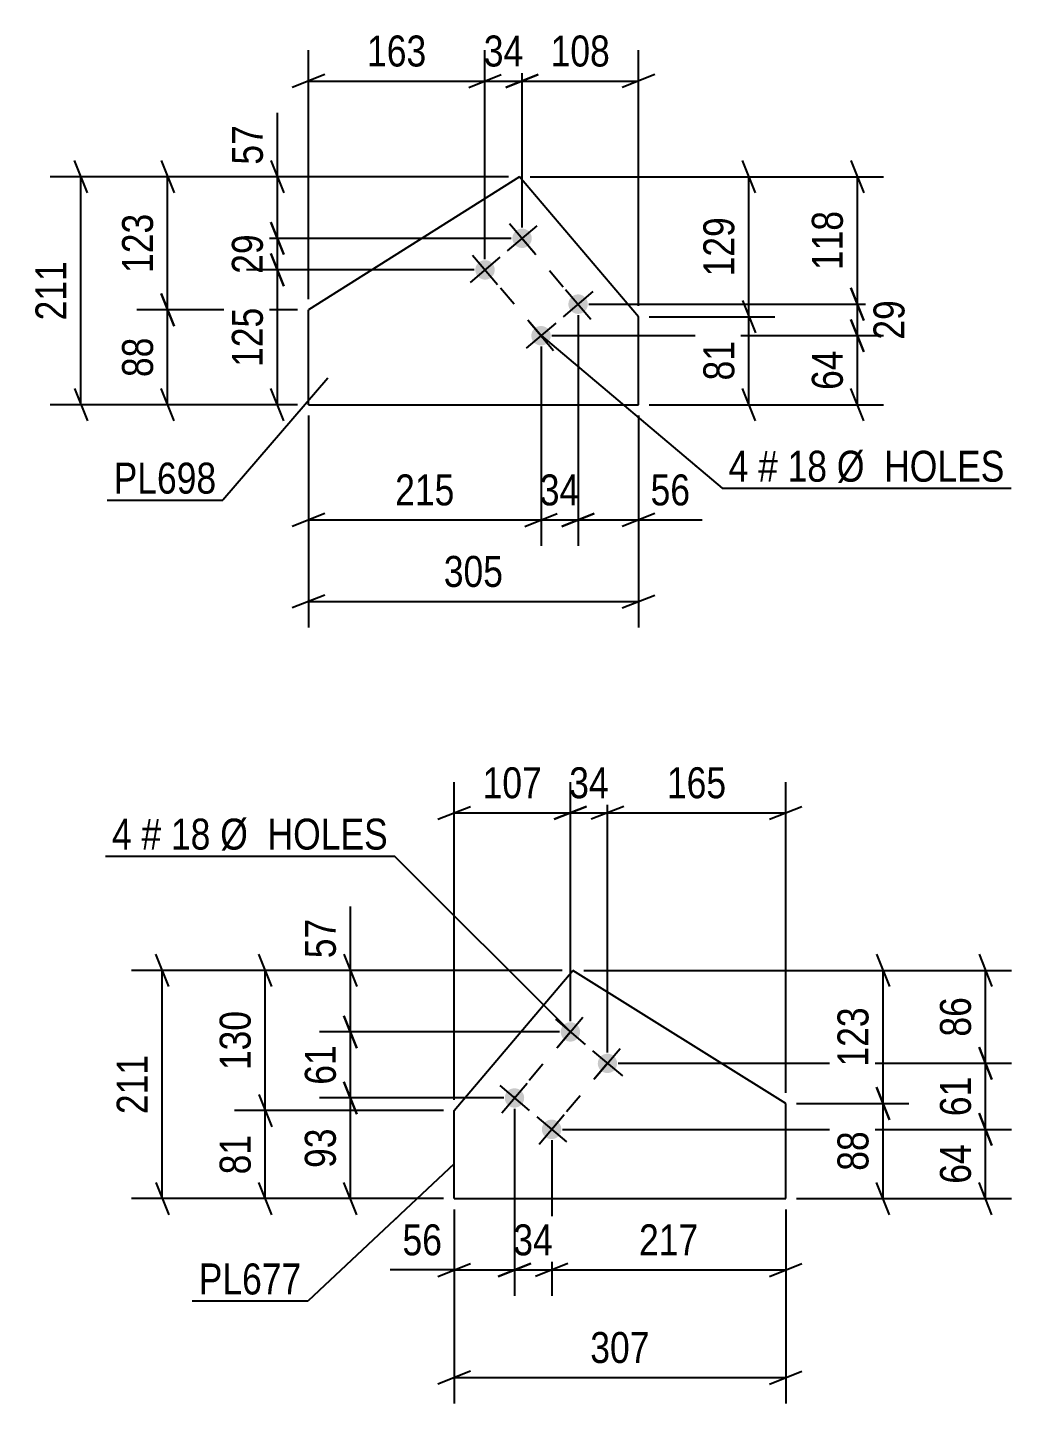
# Model space of a CAD drawing. Header units: millimetres. Extents: x 0 to 841, y 0 to 594.
# Drawn here: x 610.6 to 701.6, y 231.7 to 359 of the extents above; entities that cross this region are included whole.
import ezdxf

# ---------------------------------------------------------------- set-up
doc = ezdxf.new("R2010")
doc.units = ezdxf.units.MM
doc.linetypes.add('DXK_LINE_DOT2', pattern=[3.9198, 1.9599, -1.9599])
doc.styles.add('Arial Narrow', font='ARIALN.TTF', dxfattribs={"height": 0.2})

# ---------------------------------------------------------------- blocks, each defined once
blk = doc.blocks.new('Part-761545321-7862 - 7861')
at = {"color": 2, "linetype": 'Continuous'}
for p, q in [((650.04, 258.82), (661.02, 271.8)), ((680.71, 259.48), (661.02, 271.8)), ((650.04, 250.69), (650.04, 258.82)), ((680.71, 250.69), (680.71, 259.48)), ((650.04, 250.69), (680.71, 250.69))]:
    blk.add_line(p, q, dxfattribs=at)
blk = doc.blocks.new('Bolt-761545321-7863 - 7861')
at = {"linetype": 'Continuous'}
for points in [[(661.37, 266.79, -1), (660.21, 265.42, -1)], [(664.8, 263.88, -1), (663.64, 262.51, -1)], [(656.2, 260.68, -1), (655.04, 259.31, -1)], [(659.64, 257.78, -1), (658.47, 256.4, -1)]]:
    blk.add_hatch(color=1, dxfattribs=at).paths.add_polyline_path(points)
at = {"color": 1, "linetype": 'Continuous'}
for p, q in [((659.62, 264.73), (661.95, 267.48)), ((659.41, 267.27), (662.16, 264.94)), ((662.85, 264.36), (665.6, 262.03)), ((663.06, 261.82), (665.39, 264.57)), ((654.25, 261.16), (656.99, 258.83)), ((654.46, 258.62), (656.78, 261.37)), ((657.89, 255.71), (660.22, 258.46)), ((657.68, 258.25), (660.43, 255.93))]:
    blk.add_line(p, q, dxfattribs=at)
blk = doc.blocks.new('Part-761545321-8334 - 8333')
at = {"color": 2, "linetype": 'Continuous'}
for p, q in [((656.07, 345.21), (636.56, 332.9)), ((667.09, 332.26), (656.07, 345.21)), ((636.56, 324.12), (636.56, 332.9)), ((667.09, 324.12), (667.09, 332.26)), ((636.56, 324.12), (667.09, 324.12))]:
    blk.add_line(p, q, dxfattribs=at)
blk = doc.blocks.new('Bolt-761545321-8335 - 8333')
at = {"linetype": 'Continuous'}
for points in [[(656.9, 338.83, -1), (655.74, 340.2, -1)], [(653.48, 335.91, -1), (652.31, 337.28, -1)], [(662.09, 332.74, -1), (660.92, 334.11, -1)], [(658.66, 329.82, -1), (657.49, 331.19, -1)]]:
    blk.add_hatch(color=1, dxfattribs=at).paths.add_polyline_path(points)
at = {"color": 1, "linetype": 'Continuous'}
for p, q in [((657.69, 340.68), (654.95, 338.35)), ((655.15, 340.88), (657.49, 338.14)), ((654.26, 337.76), (651.52, 335.43)), ((651.73, 337.97), (654.06, 335.23)), ((660.34, 334.79), (662.67, 332.05)), ((662.87, 334.59), (660.13, 332.26)), ((659.45, 331.67), (656.71, 329.34)), ((656.91, 331.88), (659.24, 329.13))]:
    blk.add_line(p, q, dxfattribs=at)
blk = doc.blocks.new('Line-761545321-20273 - 7861')
at = {"color": 1, "linetype": 'DXK_LINE_DOT2'}
blk.add_line((660.79, 266.1), (655.62, 260), dxfattribs=at)
blk = doc.blocks.new('Line-761545321-17875 - 8333')
at = {"color": 1, "linetype": 'DXK_LINE_DOT2'}
blk.add_line((656.32, 339.51), (661.5, 333.42), dxfattribs=at)
blk = doc.blocks.new('Line-761545321-20280 - 7861')
at = {"color": 1, "linetype": 'DXK_LINE_DOT2'}
blk.add_line((664.22, 263.2), (659.06, 257.09), dxfattribs=at)
blk = doc.blocks.new('Line-761545321-17882 - 8333')
at = {"color": 1, "linetype": 'DXK_LINE_DOT2'}
blk.add_line((658.14, 330.44), (652.89, 336.6), dxfattribs=at)
blk = doc.blocks.new('StraightDimension-761545321-7927 - 7861')
at = {"color": 7, "linetype": 'Continuous'}
for p, q in [((623.64, 270.3), (622.44, 273.3)), ((660.02, 271.8), (620.19, 271.8)), ((623.04, 250.69), (623.04, 271.8)), ((622.44, 252.19), (623.64, 249.19)), ((649.04, 250.69), (620.19, 250.69))]:
    blk.add_line(p, q, dxfattribs=at)
at = {"color": 0}
blk.add_wipeout([(622.29, 264.59), (618.09, 264.59), (618.09, 257.9), (622.29, 257.9)], dxfattribs=at)
at = {"color": 3, "style": 'Arial Narrow'}
blk.add_text('211', height=2.863, rotation=90.0002, dxfattribs=at).set_placement((621.69, 258.5))
blk = doc.blocks.new('StraightDimension-761545321-7871 - 7861')
at = {"color": 7, "linetype": 'Continuous'}
for p, q in [((650.04, 249.69), (650.04, 231.73)), ((680.71, 249.69), (680.71, 231.73)), ((651.54, 234.73), (648.54, 233.53)), ((679.21, 233.53), (682.21, 234.73)), ((650.04, 234.13), (680.71, 234.13))]:
    blk.add_line(p, q, dxfattribs=at)
at = {"color": 0}
blk.add_wipeout([(668.72, 234.88), (668.72, 239.08), (662.03, 239.08), (662.03, 234.88)], dxfattribs=at)
at = {"color": 3, "style": 'Arial Narrow'}
blk.add_text('307', height=2.863, dxfattribs=at).set_placement((662.63, 235.48))
blk = doc.blocks.new('StraightDimension-761545321-18329 - 7861')
at = {"color": 7, "linetype": 'Continuous'}
for p, q in [((659.06, 256.09), (659.06, 241.69)), ((680.71, 249.69), (680.71, 241.69)), ((660.56, 244.69), (657.56, 243.49)), ((679.21, 243.49), (682.21, 244.69)), ((659.06, 244.09), (680.71, 244.09))]:
    blk.add_line(p, q, dxfattribs=at)
at = {"color": 0}
blk.add_wipeout([(673.22, 244.84), (673.22, 249.04), (666.54, 249.04), (666.54, 244.84)], dxfattribs=at)
at = {"color": 3, "style": 'Arial Narrow'}
blk.add_text('217', height=2.863, dxfattribs=at).set_placement((667.14, 245.44))
blk = doc.blocks.new('StraightDimension-761545321-18083 - 7861')
at = {"color": 7, "linetype": 'Continuous'}
for p, q in [((633.16, 270.3), (631.96, 273.3)), ((660.02, 271.8), (629.71, 271.8)), ((632.56, 258.82), (632.56, 271.8)), ((631.96, 260.32), (633.16, 257.32)), ((649.04, 258.82), (629.71, 258.82))]:
    blk.add_line(p, q, dxfattribs=at)
at = {"color": 0}
blk.add_wipeout([(631.81, 268.65), (627.61, 268.65), (627.61, 261.97), (631.81, 261.97)], dxfattribs=at)
at = {"color": 3, "style": 'Arial Narrow'}
blk.add_text('130', height=2.863, rotation=90.0002, dxfattribs=at).set_placement((631.21, 262.57))
blk = doc.blocks.new('StraightDimension-761545321-18084 - 7861')
at = {"color": 7, "linetype": 'Continuous'}
for p, q in [((631.96, 260.32), (633.16, 257.32)), ((649.04, 258.82), (629.71, 258.82)), ((632.56, 250.69), (632.56, 258.82)), ((633.16, 249.19), (631.96, 252.19)), ((649.04, 250.69), (629.71, 250.69))]:
    blk.add_line(p, q, dxfattribs=at)
at = {"color": 0}
blk.add_wipeout([(631.81, 257.19), (627.61, 257.19), (627.61, 252.33), (631.81, 252.33)], dxfattribs=at)
at = {"color": 3, "style": 'Arial Narrow'}
blk.add_text('81', height=2.863, rotation=90.0002, dxfattribs=at).set_placement((631.21, 252.93))
blk = doc.blocks.new('StraightDimension-761545321-18301 - 7861')
at = {"color": 7, "linetype": 'Continuous'}
for p, q in [((698.59, 264.7), (699.79, 261.7)), ((665.22, 263.2), (701.59, 263.2)), ((699.19, 257.09), (699.19, 263.2)), ((699.79, 255.59), (698.59, 258.59)), ((660.06, 257.09), (701.59, 257.09))]:
    blk.add_line(p, q, dxfattribs=at)
at = {"color": 0}
blk.add_wipeout([(698.44, 262.57), (694.24, 262.57), (694.24, 257.71), (698.44, 257.71)], dxfattribs=at)
at = {"color": 3, "style": 'Arial Narrow'}
blk.add_text('61', height=2.863, rotation=90.0002, dxfattribs=at).set_placement((697.84, 258.31))
blk = doc.blocks.new('StraightDimension-761545321-18102 - 7861')
at = {"color": 7, "linetype": 'Continuous'}
for p, q in [((640.44, 271.8), (640.44, 277.71)), ((640.44, 271.8), (640.44, 277.71)), ((639.84, 273.3), (641.04, 270.3)), ((660.02, 271.8), (637.59, 271.8)), ((640.44, 266.1), (640.44, 271.8)), ((641.04, 264.6), (639.84, 267.6)), ((659.79, 266.1), (637.59, 266.1))]:
    blk.add_line(p, q, dxfattribs=at)
at = {"color": 0}
blk.add_wipeout([(639.69, 277.18), (635.49, 277.18), (635.49, 272.32), (639.69, 272.32)], dxfattribs=at)
at = {"color": 3, "style": 'Arial Narrow'}
blk.add_text('57', height=2.863, rotation=90.0002, dxfattribs=at).set_placement((639.09, 272.92))
blk = doc.blocks.new('StraightDimension-761545321-18103 - 7861')
at = {"color": 7, "linetype": 'Continuous'}
for p, q in [((639.84, 267.6), (641.04, 264.6)), ((659.79, 266.1), (637.59, 266.1)), ((640.44, 260), (640.44, 266.1)), ((641.04, 258.5), (639.84, 261.5)), ((654.62, 260), (637.59, 260))]:
    blk.add_line(p, q, dxfattribs=at)
at = {"color": 0}
blk.add_wipeout([(639.69, 265.48), (635.49, 265.48), (635.49, 260.62), (639.69, 260.62)], dxfattribs=at)
at = {"color": 3, "style": 'Arial Narrow'}
blk.add_text('61', height=2.863, rotation=90.0002, dxfattribs=at).set_placement((639.09, 261.22))
blk = doc.blocks.new('StraightDimension-761545321-18104 - 7861')
at = {"color": 7, "linetype": 'Continuous'}
for p, q in [((639.84, 261.5), (641.04, 258.5)), ((654.62, 260), (637.59, 260)), ((640.44, 250.69), (640.44, 260)), ((641.04, 249.19), (639.84, 252.19)), ((649.04, 250.69), (637.59, 250.69))]:
    blk.add_line(p, q, dxfattribs=at)
at = {"color": 0}
blk.add_wipeout([(639.69, 257.77), (635.49, 257.77), (635.49, 252.92), (639.69, 252.92)], dxfattribs=at)
at = {"color": 3, "style": 'Arial Narrow'}
blk.add_text('93', height=2.863, rotation=90.0002, dxfattribs=at).set_placement((639.09, 253.52))
blk = doc.blocks.new('StraightDimension-761545321-18300 - 7861')
at = {"color": 7, "linetype": 'Continuous'}
for p, q in [((698.59, 273.3), (699.79, 270.3)), ((662.02, 271.8), (701.59, 271.8)), ((699.19, 263.2), (699.19, 271.8)), ((699.79, 261.7), (698.59, 264.7)), ((665.22, 263.2), (701.59, 263.2))]:
    blk.add_line(p, q, dxfattribs=at)
at = {"color": 0}
blk.add_wipeout([(698.44, 269.93), (694.24, 269.93), (694.24, 265.07), (698.44, 265.07)], dxfattribs=at)
at = {"color": 3, "style": 'Arial Narrow'}
blk.add_text('86', height=2.863, rotation=90.0002, dxfattribs=at).set_placement((697.84, 265.67))
blk = doc.blocks.new('StraightDimension-761545321-18302 - 7861')
at = {"color": 7, "linetype": 'Continuous'}
for p, q in [((698.59, 258.59), (699.79, 255.59)), ((660.06, 257.09), (701.59, 257.09)), ((699.19, 250.69), (699.19, 257.09)), ((699.79, 249.19), (698.59, 252.19)), ((681.71, 250.69), (701.59, 250.69))]:
    blk.add_line(p, q, dxfattribs=at)
at = {"color": 0}
blk.add_wipeout([(698.44, 256.32), (694.24, 256.32), (694.24, 251.46), (698.44, 251.46)], dxfattribs=at)
at = {"color": 3, "style": 'Arial Narrow'}
blk.add_text('64', height=2.863, rotation=90.0002, dxfattribs=at).set_placement((697.84, 252.06))
blk = doc.blocks.new('StraightDimension-761545321-18330 - 7861')
at = {"color": 7, "linetype": 'Continuous'}
for p, q in [((655.62, 259), (655.62, 241.69)), ((659.06, 256.09), (659.06, 241.69)), ((654.12, 243.49), (657.12, 244.69)), ((660.56, 244.69), (657.56, 243.49)), ((655.62, 244.09), (659.06, 244.09))]:
    blk.add_line(p, q, dxfattribs=at)
at = {"color": 0}
blk.add_wipeout([(659.77, 244.84), (659.77, 249.04), (654.91, 249.04), (654.91, 244.84)], dxfattribs=at)
at = {"color": 3, "style": 'Arial Narrow'}
blk.add_text('34', height=2.863, dxfattribs=at).set_placement((655.51, 245.44))
blk = doc.blocks.new('StraightDimension-761545321-18331 - 7861')
at = {"color": 7, "linetype": 'Continuous'}
for p, q in [((655.62, 259), (655.62, 241.69)), ((650.04, 249.69), (650.04, 241.69)), ((648.54, 243.49), (651.54, 244.69)), ((657.12, 244.69), (654.12, 243.49)), ((650.04, 244.09), (644.13, 244.09)), ((650.04, 244.09), (644.13, 244.09)), ((650.04, 244.09), (655.62, 244.09))]:
    blk.add_line(p, q, dxfattribs=at)
at = {"color": 0}
blk.add_wipeout([(649.52, 244.84), (649.52, 249.04), (644.66, 249.04), (644.66, 244.84)], dxfattribs=at)
at = {"color": 3, "style": 'Arial Narrow'}
blk.add_text('56', height=2.863, dxfattribs=at).set_placement((645.26, 245.44))
blk = doc.blocks.new('StraightDimension-761545321-18422 - 7861')
at = {"color": 7, "linetype": 'Continuous'}
for p, q in [((664.22, 264.2), (664.22, 289.22)), ((680.71, 260.48), (680.71, 289.22)), ((665.72, 286.97), (662.72, 285.77)), ((679.21, 285.77), (682.21, 286.97)), ((664.22, 286.37), (680.71, 286.37))]:
    blk.add_line(p, q, dxfattribs=at)
at = {"color": 0}
blk.add_wipeout([(675.81, 287.12), (675.81, 291.32), (669.12, 291.32), (669.12, 287.12)], dxfattribs=at)
at = {"color": 3, "style": 'Arial Narrow'}
blk.add_text('165', height=2.863, dxfattribs=at).set_placement((669.72, 287.72))
blk = doc.blocks.new('StraightDimension-761545321-18423 - 7861')
at = {"color": 7, "linetype": 'Continuous'}
for p, q in [((660.79, 267.1), (660.79, 289.22)), ((664.22, 264.2), (664.22, 289.22)), ((659.29, 285.77), (662.29, 286.97)), ((665.72, 286.97), (662.72, 285.77)), ((660.79, 286.37), (664.22, 286.37))]:
    blk.add_line(p, q, dxfattribs=at)
at = {"color": 0}
blk.add_wipeout([(664.93, 287.12), (664.93, 291.32), (660.08, 291.32), (660.08, 287.12)], dxfattribs=at)
at = {"color": 3, "style": 'Arial Narrow'}
blk.add_text('34', height=2.863, dxfattribs=at).set_placement((660.68, 287.72))
blk = doc.blocks.new('StraightDimension-761545321-18424 - 7861')
at = {"color": 7, "linetype": 'Continuous'}
for p, q in [((650.04, 259.82), (650.04, 289.22)), ((660.79, 267.1), (660.79, 289.22)), ((648.54, 285.77), (651.54, 286.97)), ((662.29, 286.97), (659.29, 285.77)), ((650.04, 286.37), (660.79, 286.37))]:
    blk.add_line(p, q, dxfattribs=at)
at = {"color": 0}
blk.add_wipeout([(658.76, 287.12), (658.76, 291.32), (652.07, 291.32), (652.07, 287.12)], dxfattribs=at)
at = {"color": 3, "style": 'Arial Narrow'}
blk.add_text('107', height=2.863, dxfattribs=at).set_placement((652.67, 287.72))
blk = doc.blocks.new('StraightDimension-761545321-18453 - 7861')
at = {"color": 7, "linetype": 'Continuous'}
for p, q in [((689.11, 273.3), (690.31, 270.3)), ((662.02, 271.8), (692.11, 271.8)), ((689.71, 259.48), (689.71, 271.8)), ((690.31, 257.98), (689.11, 260.98)), ((681.71, 259.48), (692.11, 259.48))]:
    blk.add_line(p, q, dxfattribs=at)
at = {"color": 0}
blk.add_wipeout([(688.96, 268.98), (684.76, 268.98), (684.76, 262.3), (688.96, 262.3)], dxfattribs=at)
at = {"color": 3, "style": 'Arial Narrow'}
blk.add_text('123', height=2.863, rotation=90.0002, dxfattribs=at).set_placement((688.36, 262.9))
blk = doc.blocks.new('StraightDimension-761545321-18454 - 7861')
at = {"color": 7, "linetype": 'Continuous'}
for p, q in [((689.11, 260.98), (690.31, 257.98)), ((681.71, 259.48), (692.11, 259.48)), ((689.71, 250.69), (689.71, 259.48)), ((690.31, 249.19), (689.11, 252.19)), ((681.71, 250.69), (692.11, 250.69))]:
    blk.add_line(p, q, dxfattribs=at)
at = {"color": 0}
blk.add_wipeout([(688.96, 257.51), (684.76, 257.51), (684.76, 252.66), (688.96, 252.66)], dxfattribs=at)
at = {"color": 3, "style": 'Arial Narrow'}
blk.add_text('88', height=2.863, rotation=90.0002, dxfattribs=at).set_placement((688.36, 253.26))
blk = doc.blocks.new('StraightDimension-761545321-17852 - 8333')
at = {"color": 7, "linetype": 'Continuous'}
for p, q in [((661.5, 332.42), (661.5, 311.06)), ((658.08, 329.51), (658.08, 311.06)), ((656.58, 312.86), (659.58, 314.06)), ((658.08, 313.46), (661.5, 313.46)), ((663, 314.06), (660, 312.86))]:
    blk.add_line(p, q, dxfattribs=at)
at = {"color": 0}
blk.add_wipeout([(662.22, 314.21), (662.22, 318.41), (657.36, 318.41), (657.36, 314.21)], dxfattribs=at)
at = {"color": 3, "style": 'Arial Narrow'}
blk.add_text('34', height=2.863, dxfattribs=at).set_placement((657.96, 314.81))
blk = doc.blocks.new('StraightDimension-761545321-8399 - 8333')
at = {"color": 7, "linetype": 'Continuous'}
for p, q in [((616.12, 343.71), (614.92, 346.71)), ((655.07, 345.21), (612.67, 345.21)), ((615.52, 324.12), (615.52, 345.21)), ((614.92, 325.62), (616.12, 322.62)), ((635.56, 324.12), (612.67, 324.12))]:
    blk.add_line(p, q, dxfattribs=at)
at = {"color": 0}
blk.add_wipeout([(614.77, 338.01), (610.57, 338.01), (610.57, 331.32), (614.77, 331.32)], dxfattribs=at)
at = {"color": 3, "style": 'Arial Narrow'}
blk.add_text('211', height=2.863, rotation=90.0002, dxfattribs=at).set_placement((614.17, 331.92))
blk = doc.blocks.new('StraightDimension-761545321-8354 - 8333')
at = {"color": 7, "linetype": 'Continuous'}
for p, q in [((622.93, 334.4), (624.13, 331.4)), ((635.56, 332.9), (620.68, 332.9)), ((623.53, 324.12), (623.53, 332.9)), ((624.13, 322.62), (622.93, 325.62)), ((635.56, 324.12), (620.68, 324.12))]:
    blk.add_line(p, q, dxfattribs=at)
at = {"color": 0}
blk.add_wipeout([(622.78, 330.94), (618.58, 330.94), (618.58, 326.08), (622.78, 326.08)], dxfattribs=at)
at = {"color": 3, "style": 'Arial Narrow'}
blk.add_text('88', height=2.863, rotation=90.0002, dxfattribs=at).set_placement((622.18, 326.68))
blk = doc.blocks.new('StraightDimension-761545321-18078 - 8333')
at = {"color": 7, "linetype": 'Continuous'}
for p, q in [((636.56, 323.12), (636.56, 303.52)), ((667.09, 323.12), (667.09, 303.52)), ((638.06, 306.52), (635.06, 305.32)), ((636.56, 305.92), (667.09, 305.92)), ((665.59, 305.32), (668.59, 306.52))]:
    blk.add_line(p, q, dxfattribs=at)
at = {"color": 0}
blk.add_wipeout([(655.17, 306.67), (655.17, 310.87), (648.48, 310.87), (648.48, 306.67)], dxfattribs=at)
at = {"color": 3, "style": 'Arial Narrow'}
blk.add_text('305', height=2.863, dxfattribs=at).set_placement((649.08, 307.27))
blk = doc.blocks.new('StraightDimension-761545321-18059 - 8333')
at = {"color": 7, "linetype": 'Continuous'}
for p, q in [((677.9, 343.71), (676.7, 346.71)), ((657.07, 345.21), (679.7, 345.21)), ((677.3, 332.26), (677.3, 345.21)), ((676.7, 333.76), (677.9, 330.76)), ((668.09, 332.26), (679.7, 332.26))]:
    blk.add_line(p, q, dxfattribs=at)
at = {"color": 0}
blk.add_wipeout([(676.55, 342.08), (672.35, 342.08), (672.35, 335.39), (676.55, 335.39)], dxfattribs=at)
at = {"color": 3, "style": 'Arial Narrow'}
blk.add_text('129', height=2.863, rotation=90.0002, dxfattribs=at).set_placement((675.95, 335.99))
blk = doc.blocks.new('StraightDimension-761545321-8353 - 8333')
at = {"color": 7, "linetype": 'Continuous'}
for p, q in [((622.93, 346.71), (624.13, 343.71)), ((655.07, 345.21), (620.68, 345.21)), ((623.53, 332.9), (623.53, 345.21)), ((624.13, 331.4), (622.93, 334.4)), ((635.56, 332.9), (620.68, 332.9))]:
    blk.add_line(p, q, dxfattribs=at)
at = {"color": 0}
blk.add_wipeout([(622.78, 342.39), (618.58, 342.39), (618.58, 335.71), (622.78, 335.71)], dxfattribs=at)
at = {"color": 3, "style": 'Arial Narrow'}
blk.add_text('123', height=2.863, rotation=90.0002, dxfattribs=at).set_placement((622.18, 336.31))
blk = doc.blocks.new('StraightDimension-761545321-17774 - 8333')
at = {"color": 7, "linetype": 'Continuous'}
for p, q in [((633.69, 345.21), (633.69, 351.12)), ((633.69, 345.21), (633.69, 351.12)), ((633.09, 346.71), (634.29, 343.71)), ((655.07, 345.21), (630.84, 345.21)), ((633.69, 339.51), (633.69, 345.21)), ((634.29, 338.01), (633.09, 341.01)), ((655.32, 339.51), (630.84, 339.51))]:
    blk.add_line(p, q, dxfattribs=at)
at = {"color": 0}
blk.add_wipeout([(632.94, 350.59), (628.74, 350.59), (628.74, 345.73), (632.94, 345.73)], dxfattribs=at)
at = {"color": 3, "style": 'Arial Narrow'}
blk.add_text('57', height=2.863, rotation=90.0002, dxfattribs=at).set_placement((632.34, 346.33))
blk = doc.blocks.new('StraightDimension-761545321-17775 - 8333')
at = {"color": 7, "linetype": 'Continuous'}
for p, q in [((633.09, 341.01), (634.29, 338.01)), ((655.32, 339.51), (630.84, 339.51)), ((633.69, 336.6), (633.69, 339.51)), ((634.29, 335.1), (633.09, 338.1)), ((651.89, 336.6), (630.84, 336.6))]:
    blk.add_line(p, q, dxfattribs=at)
at = {"color": 0}
blk.add_wipeout([(632.94, 340.48), (628.74, 340.48), (628.74, 335.63), (632.94, 335.63)], dxfattribs=at)
at = {"color": 3, "style": 'Arial Narrow'}
blk.add_text('29', height=2.863, rotation=90.0002, dxfattribs=at).set_placement((632.34, 336.23))
blk = doc.blocks.new('StraightDimension-761545321-17776 - 8333')
at = {"color": 7, "linetype": 'Continuous'}
for p, q in [((633.09, 338.1), (634.29, 335.1)), ((651.89, 336.6), (630.84, 336.6)), ((633.69, 324.12), (633.69, 336.6)), ((634.29, 322.62), (633.09, 325.62)), ((635.56, 324.12), (630.84, 324.12))]:
    blk.add_line(p, q, dxfattribs=at)
at = {"color": 0}
blk.add_wipeout([(632.94, 333.7), (628.74, 333.7), (628.74, 327.02), (632.94, 327.02)], dxfattribs=at)
at = {"color": 3, "style": 'Arial Narrow'}
blk.add_text('125', height=2.863, rotation=90.0002, dxfattribs=at).set_placement((632.34, 327.62))
blk = doc.blocks.new('StraightDimension-761545321-17797 - 8333')
at = {"color": 7, "linetype": 'Continuous'}
for p, q in [((686.74, 346.71), (687.94, 343.71)), ((657.07, 345.21), (689.74, 345.21)), ((687.34, 333.42), (687.34, 345.21)), ((687.94, 331.92), (686.74, 334.92)), ((662.5, 333.42), (689.74, 333.42))]:
    blk.add_line(p, q, dxfattribs=at)
at = {"color": 0}
blk.add_wipeout([(686.59, 342.66), (682.39, 342.66), (682.39, 335.97), (686.59, 335.97)], dxfattribs=at)
at = {"color": 3, "style": 'Arial Narrow'}
blk.add_text('118', height=2.863, rotation=90.0002, dxfattribs=at).set_placement((685.99, 336.57))
blk = doc.blocks.new('StraightDimension-761545321-17798 - 8333')
at = {"color": 7, "linetype": 'Continuous'}
for p, q in [((686.74, 334.92), (687.94, 331.92)), ((662.5, 333.42), (690.19, 333.42)), ((687.34, 330.51), (687.34, 333.42)), ((687.94, 329.01), (686.74, 332.01)), ((659.08, 330.51), (690.19, 330.51))]:
    blk.add_line(p, q, dxfattribs=at)
at = {"color": 0}
blk.add_wipeout([(692.29, 334.39), (688.09, 334.39), (688.09, 329.54), (692.29, 329.54)], dxfattribs=at)
at = {"color": 3, "style": 'Arial Narrow'}
blk.add_text('29', height=2.863, rotation=90.0002, dxfattribs=at).set_placement((691.69, 330.14))
blk = doc.blocks.new('StraightDimension-761545321-17799 - 8333')
at = {"color": 7, "linetype": 'Continuous'}
for p, q in [((686.74, 332.01), (687.94, 329.01)), ((659.08, 330.51), (689.74, 330.51)), ((687.34, 324.12), (687.34, 330.51)), ((687.94, 322.62), (686.74, 325.62)), ((668.09, 324.12), (689.74, 324.12))]:
    blk.add_line(p, q, dxfattribs=at)
at = {"color": 0}
blk.add_wipeout([(686.59, 329.74), (682.39, 329.74), (682.39, 324.89), (686.59, 324.89)], dxfattribs=at)
at = {"color": 3, "style": 'Arial Narrow'}
blk.add_text('64', height=2.863, rotation=90.0002, dxfattribs=at).set_placement((685.99, 325.49))
blk = doc.blocks.new('StraightDimension-761545321-17820 - 8333')
at = {"color": 7, "linetype": 'Continuous'}
for p, q in [((656.32, 340.51), (656.32, 356.91)), ((667.09, 333.26), (667.09, 356.91)), ((654.82, 353.46), (657.82, 354.66)), ((656.32, 354.06), (667.09, 354.06)), ((668.59, 354.66), (665.59, 353.46))]:
    blk.add_line(p, q, dxfattribs=at)
at = {"color": 0}
blk.add_wipeout([(665.04, 354.81), (665.04, 359.01), (658.36, 359.01), (658.36, 354.81)], dxfattribs=at)
at = {"color": 3, "style": 'Arial Narrow'}
blk.add_text('108', height=2.863, dxfattribs=at).set_placement((658.96, 355.41))
blk = doc.blocks.new('StraightDimension-761545321-18060 - 8333')
at = {"color": 7, "linetype": 'Continuous'}
for p, q in [((676.7, 333.76), (677.9, 330.76)), ((668.09, 332.26), (679.7, 332.26)), ((677.3, 324.12), (677.3, 332.26)), ((677.9, 322.62), (676.7, 325.62)), ((668.09, 324.12), (679.7, 324.12))]:
    blk.add_line(p, q, dxfattribs=at)
at = {"color": 0}
blk.add_wipeout([(676.55, 330.62), (672.35, 330.62), (672.35, 325.77), (676.55, 325.77)], dxfattribs=at)
at = {"color": 3, "style": 'Arial Narrow'}
blk.add_text('81', height=2.863, rotation=90.0002, dxfattribs=at).set_placement((675.95, 326.37))
blk = doc.blocks.new('StraightDimension-761545321-17821 - 8333')
at = {"color": 7, "linetype": 'Continuous'}
for p, q in [((652.89, 337.6), (652.89, 356.91)), ((656.32, 340.51), (656.32, 356.91)), ((651.39, 353.46), (654.39, 354.66)), ((652.89, 354.06), (656.32, 354.06)), ((657.82, 354.66), (654.82, 353.46))]:
    blk.add_line(p, q, dxfattribs=at)
at = {"color": 0}
blk.add_wipeout([(657.03, 354.81), (657.03, 359.01), (652.18, 359.01), (652.18, 354.81)], dxfattribs=at)
at = {"color": 3, "style": 'Arial Narrow'}
blk.add_text('34', height=2.863, dxfattribs=at).set_placement((652.78, 355.41))
blk = doc.blocks.new('StraightDimension-761545321-17822 - 8333')
at = {"color": 7, "linetype": 'Continuous'}
for p, q in [((636.56, 333.9), (636.56, 356.91)), ((652.89, 337.6), (652.89, 356.91)), ((638.06, 354.66), (635.06, 353.46)), ((636.56, 354.06), (652.89, 354.06)), ((651.39, 353.46), (654.39, 354.66))]:
    blk.add_line(p, q, dxfattribs=at)
at = {"color": 0}
blk.add_wipeout([(648.07, 354.81), (648.07, 359.01), (641.38, 359.01), (641.38, 354.81)], dxfattribs=at)
at = {"color": 3, "style": 'Arial Narrow'}
blk.add_text('163', height=2.863, dxfattribs=at).set_placement((641.98, 355.41))
blk = doc.blocks.new('StraightDimension-761545321-17851 - 8333')
at = {"color": 7, "linetype": 'Continuous'}
for p, q in [((661.5, 332.42), (661.5, 311.06)), ((667.09, 323.12), (667.09, 311.06)), ((660, 312.86), (663, 314.06)), ((661.5, 313.46), (667.09, 313.46)), ((668.59, 314.06), (665.59, 312.86)), ((667.09, 313.46), (672.99, 313.46)), ((667.09, 313.46), (672.99, 313.46))]:
    blk.add_line(p, q, dxfattribs=at)
at = {"color": 0}
blk.add_wipeout([(672.47, 314.21), (672.47, 318.41), (667.61, 318.41), (667.61, 314.21)], dxfattribs=at)
at = {"color": 3, "style": 'Arial Narrow'}
blk.add_text('56', height=2.863, dxfattribs=at).set_placement((668.21, 314.81))
blk = doc.blocks.new('StraightDimension-761545321-17853 - 8333')
at = {"color": 7, "linetype": 'Continuous'}
for p, q in [((658.08, 329.51), (658.08, 311.06)), ((636.56, 323.12), (636.56, 311.06)), ((638.06, 314.06), (635.06, 312.86)), ((636.56, 313.46), (658.08, 313.46)), ((656.58, 312.86), (659.58, 314.06))]:
    blk.add_line(p, q, dxfattribs=at)
at = {"color": 0}
blk.add_wipeout([(650.66, 314.21), (650.66, 318.41), (643.98, 318.41), (643.98, 314.21)], dxfattribs=at)
at = {"color": 3, "style": 'Arial Narrow'}
blk.add_text('215', height=2.863, dxfattribs=at).set_placement((644.58, 314.81))
blk = doc.blocks.new('Mark-761545321-7930 - 7861')
at = {"color": 0}
blk.add_wipeout([(635.92, 241.82), (635.92, 244.82), (626.41, 244.82), (626.41, 241.82)], dxfattribs=at)
blk.add_wipeout([(635.92, 241.82), (635.92, 244.82), (626.41, 244.82), (626.41, 241.82)], dxfattribs=at)
at = {"color": 30, "linetype": 'Continuous'}
for p in [(650.04, 253.89), (625.81, 241.22)]:
    blk.add_line(p, (636.52, 241.22), dxfattribs=at)
at = {"color": 3, "style": 'Arial Narrow'}
blk.add_text('PL677', height=2.863, dxfattribs=at).set_placement((626.41, 241.82))
blk = doc.blocks.new('Mark-761545321-7933 - 7861')
at = {"color": 0}
for points in [[(620.21, 282.97), (620.21, 285.97), (618.38, 285.97), (618.38, 282.97)], [(622.94, 282.97), (622.94, 285.97), (621.11, 285.97), (621.11, 282.97)], [(627.5, 282.97), (627.5, 285.97), (623.84, 285.97), (623.84, 282.97)], [(643.92, 282.97), (643.92, 285.97), (628.4, 285.97), (628.4, 282.97)]]:
    blk.add_wipeout(points, dxfattribs=at)
for points in [[(620.21, 282.97), (620.21, 285.97), (618.38, 285.97), (618.38, 282.97)], [(622.94, 282.97), (622.94, 285.97), (621.11, 285.97), (621.11, 282.97)], [(627.5, 282.97), (627.5, 285.97), (623.84, 285.97), (623.84, 282.97)], [(643.92, 282.97), (643.92, 285.97), (628.4, 285.97), (628.4, 282.97)]]:
    blk.add_wipeout(points, dxfattribs=at)
at = {"color": 7, "linetype": 'Continuous'}
for p in [(617.78, 282.37), (660.79, 266.1)]:
    blk.add_line(p, (644.52, 282.37), dxfattribs=at)
at = {"color": 3, "style": 'Arial Narrow'}
for s, height, p in [('4', 2.86, (618.38, 282.97)), ('#', 2.86, (621.11, 282.97)), ('18', 2.863, (623.84, 282.97)), ('Ø  HOLES', 2.863, (628.4, 282.97))]:
    blk.add_text(s, height=height, dxfattribs=at).set_placement(p)
blk = doc.blocks.new('Mark-761545321-8405 - 8333')
at = {"color": 0}
for points in [[(677.26, 317), (677.26, 320), (675.43, 320), (675.43, 317)], [(679.98, 317), (679.98, 320), (678.16, 320), (678.16, 317)], [(684.54, 317), (684.54, 320), (680.88, 320), (680.88, 317)], [(700.97, 317), (700.97, 320), (685.44, 320), (685.44, 317)]]:
    blk.add_wipeout(points, dxfattribs=at)
for points in [[(677.26, 317), (677.26, 320), (675.43, 320), (675.43, 317)], [(679.98, 317), (679.98, 320), (678.16, 320), (678.16, 317)], [(684.54, 317), (684.54, 320), (680.88, 320), (680.88, 317)], [(700.97, 317), (700.97, 320), (685.44, 320), (685.44, 317)]]:
    blk.add_wipeout(points, dxfattribs=at)
at = {"color": 7, "linetype": 'Continuous'}
for p, q in [((658.08, 330.51), (674.83, 316.4)), ((674.83, 316.4), (701.57, 316.4))]:
    blk.add_line(p, q, dxfattribs=at)
at = {"color": 3, "style": 'Arial Narrow'}
for s, height, p in [('4', 2.86, (675.43, 317)), ('#', 2.86, (678.16, 317)), ('18', 2.863, (680.88, 317)), ('Ø  HOLES', 2.863, (685.44, 317))]:
    blk.add_text(s, height=height, dxfattribs=at).set_placement(p)
blk = doc.blocks.new('Mark-761545321-8402 - 8333')
at = {"color": 0}
blk.add_wipeout([(628.04, 315.9), (628.04, 318.9), (618.54, 318.9), (618.54, 315.9)], dxfattribs=at)
blk.add_wipeout([(628.04, 315.9), (628.04, 318.9), (618.54, 318.9), (618.54, 315.9)], dxfattribs=at)
at = {"color": 30, "linetype": 'Continuous'}
for p in [(638.36, 326.58), (617.94, 315.3)]:
    blk.add_line(p, (628.64, 315.3), dxfattribs=at)
at = {"color": 3, "style": 'Arial Narrow'}
blk.add_text('PL698', height=2.863, dxfattribs=at).set_placement((618.54, 315.9))

msp = doc.modelspace()

# ---------------------------------------------------------------- block references
for name in ['Part-761545321-8334 - 8333', 'Bolt-761545321-8335 - 8333', 'Line-761545321-17875 - 8333', 'Line-761545321-17882 - 8333', 'Part-761545321-7862 - 7861', 'Bolt-761545321-7863 - 7861', 'Line-761545321-20273 - 7861', 'Line-761545321-20280 - 7861']:
    msp.add_blockref(name, (0, 0))

# ---------------------------------------------------------------- next in the draw order: block references
for name in ['StraightDimension-761545321-8399 - 8333', 'StraightDimension-761545321-17852 - 8333', 'StraightDimension-761545321-7927 - 7861']:
    msp.add_blockref(name, (0, 0))

# ---------------------------------------------------------------- next in the draw order: block references
for name in ['StraightDimension-761545321-18059 - 8333', 'StraightDimension-761545321-8354 - 8333', 'StraightDimension-761545321-18083 - 7861', 'StraightDimension-761545321-7871 - 7861']:
    msp.add_blockref(name, (0, 0))

# ---------------------------------------------------------------- next in the draw order: block references
for name in ['StraightDimension-761545321-8353 - 8333', 'StraightDimension-761545321-17797 - 8333', 'StraightDimension-761545321-18078 - 8333', 'StraightDimension-761545321-18084 - 7861', 'StraightDimension-761545321-18329 - 7861']:
    msp.add_blockref(name, (0, 0))

# ---------------------------------------------------------------- next in the draw order: block references
for name in ['StraightDimension-761545321-17774 - 8333', 'StraightDimension-761545321-17798 - 8333', 'StraightDimension-761545321-18301 - 7861']:
    msp.add_blockref(name, (0, 0))

# ---------------------------------------------------------------- next in the draw order: block references
for name in ['StraightDimension-761545321-17775 - 8333', 'StraightDimension-761545321-17799 - 8333', 'StraightDimension-761545321-18102 - 7861', 'StraightDimension-761545321-18300 - 7861']:
    msp.add_blockref(name, (0, 0))

# ---------------------------------------------------------------- next in the draw order: block references
for name in ['StraightDimension-761545321-17820 - 8333', 'StraightDimension-761545321-17776 - 8333', 'StraightDimension-761545321-18422 - 7861', 'StraightDimension-761545321-18103 - 7861']:
    msp.add_blockref(name, (0, 0))

# ---------------------------------------------------------------- next in the draw order: block references
for name in ['StraightDimension-761545321-17821 - 8333', 'StraightDimension-761545321-18060 - 8333', 'StraightDimension-761545321-18423 - 7861', 'StraightDimension-761545321-18104 - 7861', 'StraightDimension-761545321-18302 - 7861']:
    msp.add_blockref(name, (0, 0))

# ---------------------------------------------------------------- next in the draw order: block references
for name in ['StraightDimension-761545321-17822 - 8333', 'StraightDimension-761545321-17851 - 8333', 'StraightDimension-761545321-18424 - 7861', 'StraightDimension-761545321-18330 - 7861']:
    msp.add_blockref(name, (0, 0))

# ---------------------------------------------------------------- next in the draw order: block references
for name in ['StraightDimension-761545321-17853 - 8333', 'Mark-761545321-7933 - 7861', 'StraightDimension-761545321-18453 - 7861', 'StraightDimension-761545321-18331 - 7861']:
    msp.add_blockref(name, (0, 0))

# ---------------------------------------------------------------- next in the draw order: block references
for name in ['Mark-761545321-8405 - 8333', 'Mark-761545321-8402 - 8333', 'StraightDimension-761545321-18454 - 7861', 'Mark-761545321-7930 - 7861']:
    msp.add_blockref(name, (0, 0))

doc.saveas('drawing.dxf')
